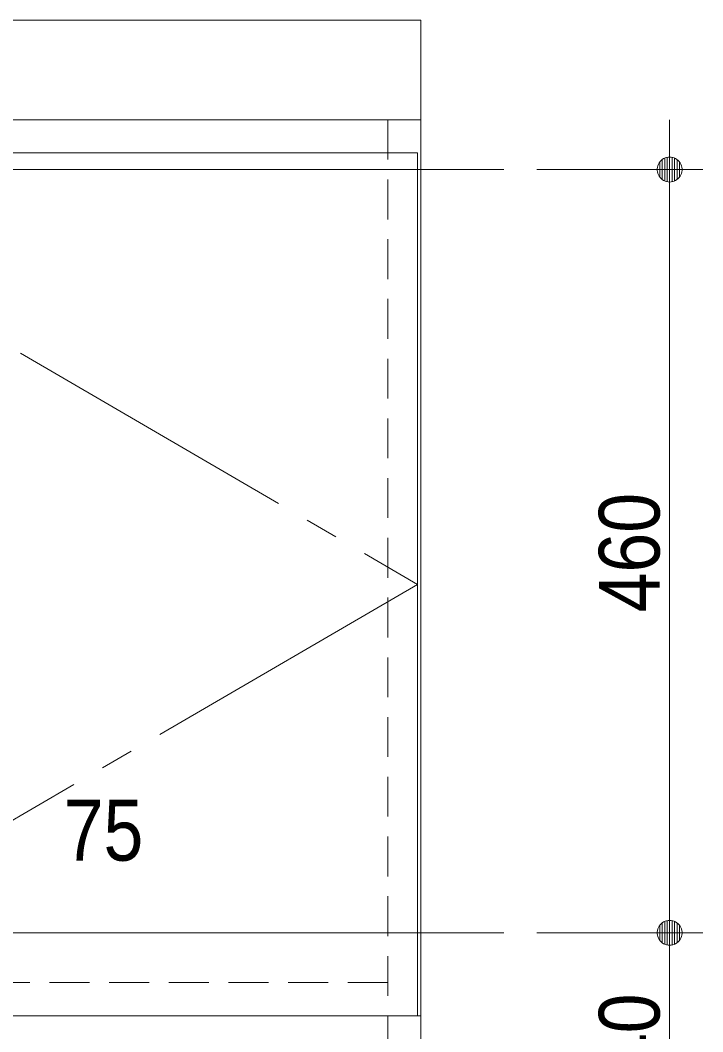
# Model space of a CAD drawing. Units: millimetres, scale not verified. Extents: x -6062 to 6062, y -3045 to 3045.
# Drawn here: x -4659 to -4248, y -1940 to -1330 of the extents above; entities that cross this region are included whole.
import ezdxf
from ezdxf.enums import TextEntityAlignment as Align

# ---------------------------------------------------------------- set-up
doc = ezdxf.new("R2010")
doc.units = ezdxf.units.MM
doc.header["$LTSCALE"] = 20
for name, pattern in [('CHAIN2', [12, 9, -1, 1, -1]), ('DASHED1', [1.8, 1.2, -0.6]), ('LONG_DOUBLE_CHAIN', [21.8, 18, -1, 0.6, -0.6, 0.6, -1])]:
    doc.linetypes.add(name, pattern=pattern)
for name, color, linetype, lineweight in [('0-2_2寸法-1', 7, 'Continuous', 9), ('0-3_0', 7, 'Continuous', 9), ('0-4_2寸法-2', 7, 'Continuous', 9), ('0-5_5ボウル・キャビネット', 7, 'DASHED1', 9)]:
    doc.layers.add(name, color=color, linetype=linetype, lineweight=lineweight)
doc.styles.add('ＭＳ Ｐゴシック', font='')
doc.styles.get('ＭＳ Ｐゴシック').set_extended_font_data('MS PGothic')

# ---------------------------------------------------------------- blocks, each defined once
blk = doc.blocks.new('_Dot')
at = {"layer": '0-3_0'}
for p, q in [((-10, 0), (-20, 0)), ((9.78, 2), (-9.78, 2)), ((7.99, 6), (-7.99, 6)), ((9.16, -3.98), (-9.16, -3.98)), ((6, -7.98), (-6, -7.98))]:
    blk.add_line(p, q, dxfattribs=at)
for points in [[(10, 0), (9.92, 1.25), (9.69, 2.49), (9.3, 3.68), (8.76, 4.82), (8.09, 5.88), (7.29, 6.85), (6.37, 7.71), (5.36, 8.44), (4.26, 9.05), (3.09, 9.51), (1.87, 9.82), (0.63, 9.98), (-0.63, 9.98), (-1.87, 9.82), (-3.09, 9.51), (-4.26, 9.05), (-5.36, 8.44), (-6.37, 7.71), (-7.29, 6.85), (-8.09, 5.88), (-8.76, 4.82), (-9.3, 3.68), (-9.69, 2.49), (-9.92, 1.25), (-10, 0), (0, 0)], [(-10, 0), (-9.92, -1.25), (-9.69, -2.49), (-9.3, -3.68), (-8.76, -4.82), (-8.09, -5.88), (-7.29, -6.85), (-6.37, -7.71), (-5.36, -8.44), (-4.26, -9.05), (-3.09, -9.51), (-1.87, -9.82), (-0.63, -9.98), (0.63, -9.98), (1.87, -9.82), (3.09, -9.51), (4.26, -9.05), (5.36, -8.44), (6.37, -7.71), (7.29, -6.85), (8.09, -5.88), (8.76, -4.82), (9.3, -3.68), (9.69, -2.49), (9.92, -1.25), (10, 0), (0, 0)]]:
    blk.add_lwpolyline(points, close=True, dxfattribs=at)

msp = doc.modelspace()

# ---------------------------------------------------------------- linework, layer by layer
at = {"layer": '0-2_2寸法-1'}
for p, q in [((-4347.5, -1420), (-4247.5, -1420)), ((-4267.5, -1864.99), (-4267.5, -1435.01)), ((-4347.5, -1880), (-4247.5, -1880)), ((-4347.5, -1880), (-4247.5, -1880)), ((-4267.5, -1895.01), (-4267.5, -2004.99))]:
    msp.add_line(p, q, dxfattribs=at)
at = {"layer": '0-4_2寸法-2'}
for p, q in [((-4267.5, -1404.99), (-4267.5, -1389.99)), ((-4347.5, -1420), (-4247.5, -1420)), ((-4267.5, -1880), (-4267.5, -1420)), ((-4347.5, -1880), (-4247.5, -1880)), ((-4267.5, -1895.01), (-4267.5, -1910.01))]:
    msp.add_line(p, q, dxfattribs=at)
at = {"layer": '0-5_5ボウル・キャビネット', "linetype": 'Continuous'}
msp.add_line((-4437.5, -1410), (-4437.5, -1390), dxfattribs=at)
at = {"layer": '0-5_5ボウル・キャビネット', "linetype": 'LONG_DOUBLE_CHAIN'}
for p, q in [((-4367.5, -1420), (-5367.5, -1420)), ((-4367.5, -1880), (-5367.5, -1880))]:
    msp.add_line(p, q, dxfattribs=at)
at = {"layer": '0-5_5ボウル・キャビネット'}
msp.add_line((-4437.5, -1910), (-5297.5, -1910), dxfattribs=at)
at = {"layer": '0-5_5ボウル・キャビネット', "linetype": 'Continuous'}
for points in [[(-5317.5, -1330), (-4417.5, -1330), (-4417.5, -1930), (-5317.5, -1930)], [(-5317.5, -1330), (-4417.5, -1330), (-4417.5, -1390), (-5317.5, -1390)], [(-4419.5, -1410), (-4866.5, -1410), (-4866.5, -1930), (-4419.5, -1930)], [(-4437.5, -1930), (-4417.5, -1930), (-4417.5, -2020), (-4437.5, -2020)]]:
    msp.add_lwpolyline(points, close=True, dxfattribs=at)
at = {"layer": '0-5_5ボウル・キャビネット'}
msp.add_lwpolyline([(-5297.5, -1930), (-5297.5, -1390), (-4437.5, -1390), (-4437.5, -1930)], dxfattribs=at)
at = {"layer": '0-5_5ボウル・キャビネット', "linetype": 'CHAIN2'}
msp.add_lwpolyline([(-4866.5, -1410), (-4419.5, -1670), (-4866.5, -1930)], dxfattribs=at)

# ---------------------------------------------------------------- block references
at = {"layer": '0-2_2寸法-1', "xscale": 0.7503418, "yscale": 0.7503418}
for p, rotation in [((-4267.5, -1420), 90), ((-4267.5, -1880), 270), ((-4267.5, -1880), 90)]:
    msp.add_blockref('_Dot', p, dxfattribs=dict(at, rotation=rotation))
at = {"layer": '0-4_2寸法-2', "xscale": 0.7503418, "yscale": 0.7503418}
for p, rotation in [((-4267.5, -1420), 270), ((-4267.5, -1880), 90)]:
    msp.add_blockref('_Dot', p, dxfattribs=dict(at, rotation=rotation))

# ---------------------------------------------------------------- texts
at = {"layer": '0-2_2寸法-1', "style": 'ＭＳ Ｐゴシック', "width": 0.9}
for s, p in [('460', (-4262.54, -1686.89)), ('140', (-4262.54, -1988.61))]:
    msp.add_text(s, height=36.66, rotation=90, dxfattribs=at).set_placement(p, align=Align.BOTTOM_LEFT)
at = {"layer": '0-4_2寸法-2', "style": 'ＭＳ Ｐゴシック', "width": 0.9}
msp.add_text('75', height=36.66, dxfattribs=at).set_placement((-4632.97, -1847.52), align=Align.BOTTOM_LEFT)

doc.saveas('drawing.dxf')
